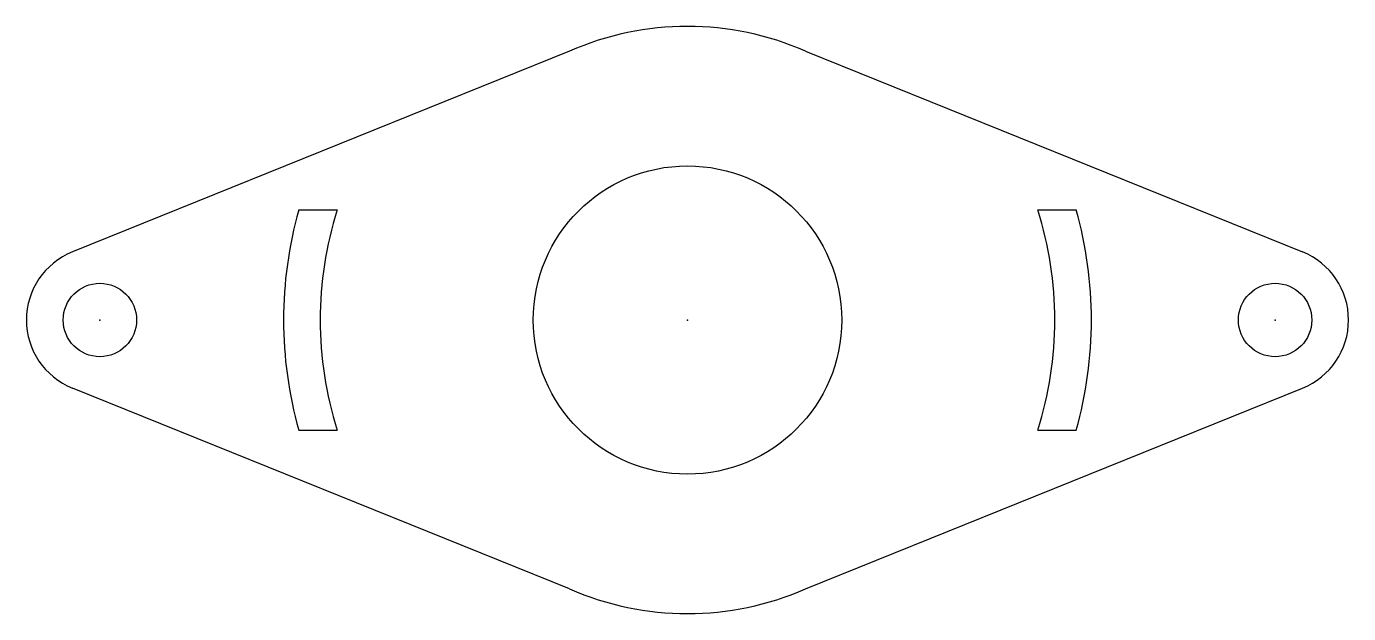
# Model space of a CAD drawing. Header units: millimetres. Extents: x 62.4 to 98.4, y 161.9 to 177.9.
import ezdxf

# ---------------------------------------------------------------- set-up
doc = ezdxf.new("R2010")
doc.units = ezdxf.units.MM

msp = doc.modelspace()

# ---------------------------------------------------------------- linework, layer by layer
for p, q in [((69.854, 172.911), (70.898, 172.911)), ((89.977, 172.911), (91.02, 172.911)), ((69.854, 166.911), (70.898, 166.911)), ((89.977, 166.911), (91.02, 166.911))]:
    msp.add_line(p, q)
for points in [[(77.226, 177.238), (63.688, 171.765)], [(83.649, 177.238), (97.187, 171.765)], [(77.226, 162.584), (63.688, 168.057)], [(83.649, 162.584), (97.187, 168.057)]]:
    msp.add_lwpolyline(points)
for centre, radius in [((80.437, 169.911), 4.2), ((64.437, 169.911), 1), ((96.437, 169.911), 1)]:
    msp.add_circle(centre, radius)
for centre, radius, start, end in [((80.437, 169.911), 8, 66.3305, 113.6695), ((80.437, 169.911), 11, 164.1734, 195.8266), ((80.437, 169.911), 10, 162.5424, 197.4576), ((80.437, 169.911), 10, 342.5424, 17.4576), ((80.437, 169.911), 11, 344.1734, 15.8266), ((64.437, 169.911), 2, 112.0114, 247.9886), ((96.437, 169.911), 2, 292.0114, 67.9886), ((80.437, 169.911), 8, 246.3305, 293.6695)]:
    msp.add_arc(centre, radius, start, end)
for p in [(64.437, 169.911), (80.437, 169.911), (80.437, 169.911), (96.437, 169.911)]:
    msp.add_point(p)

doc.saveas('drawing.dxf')
